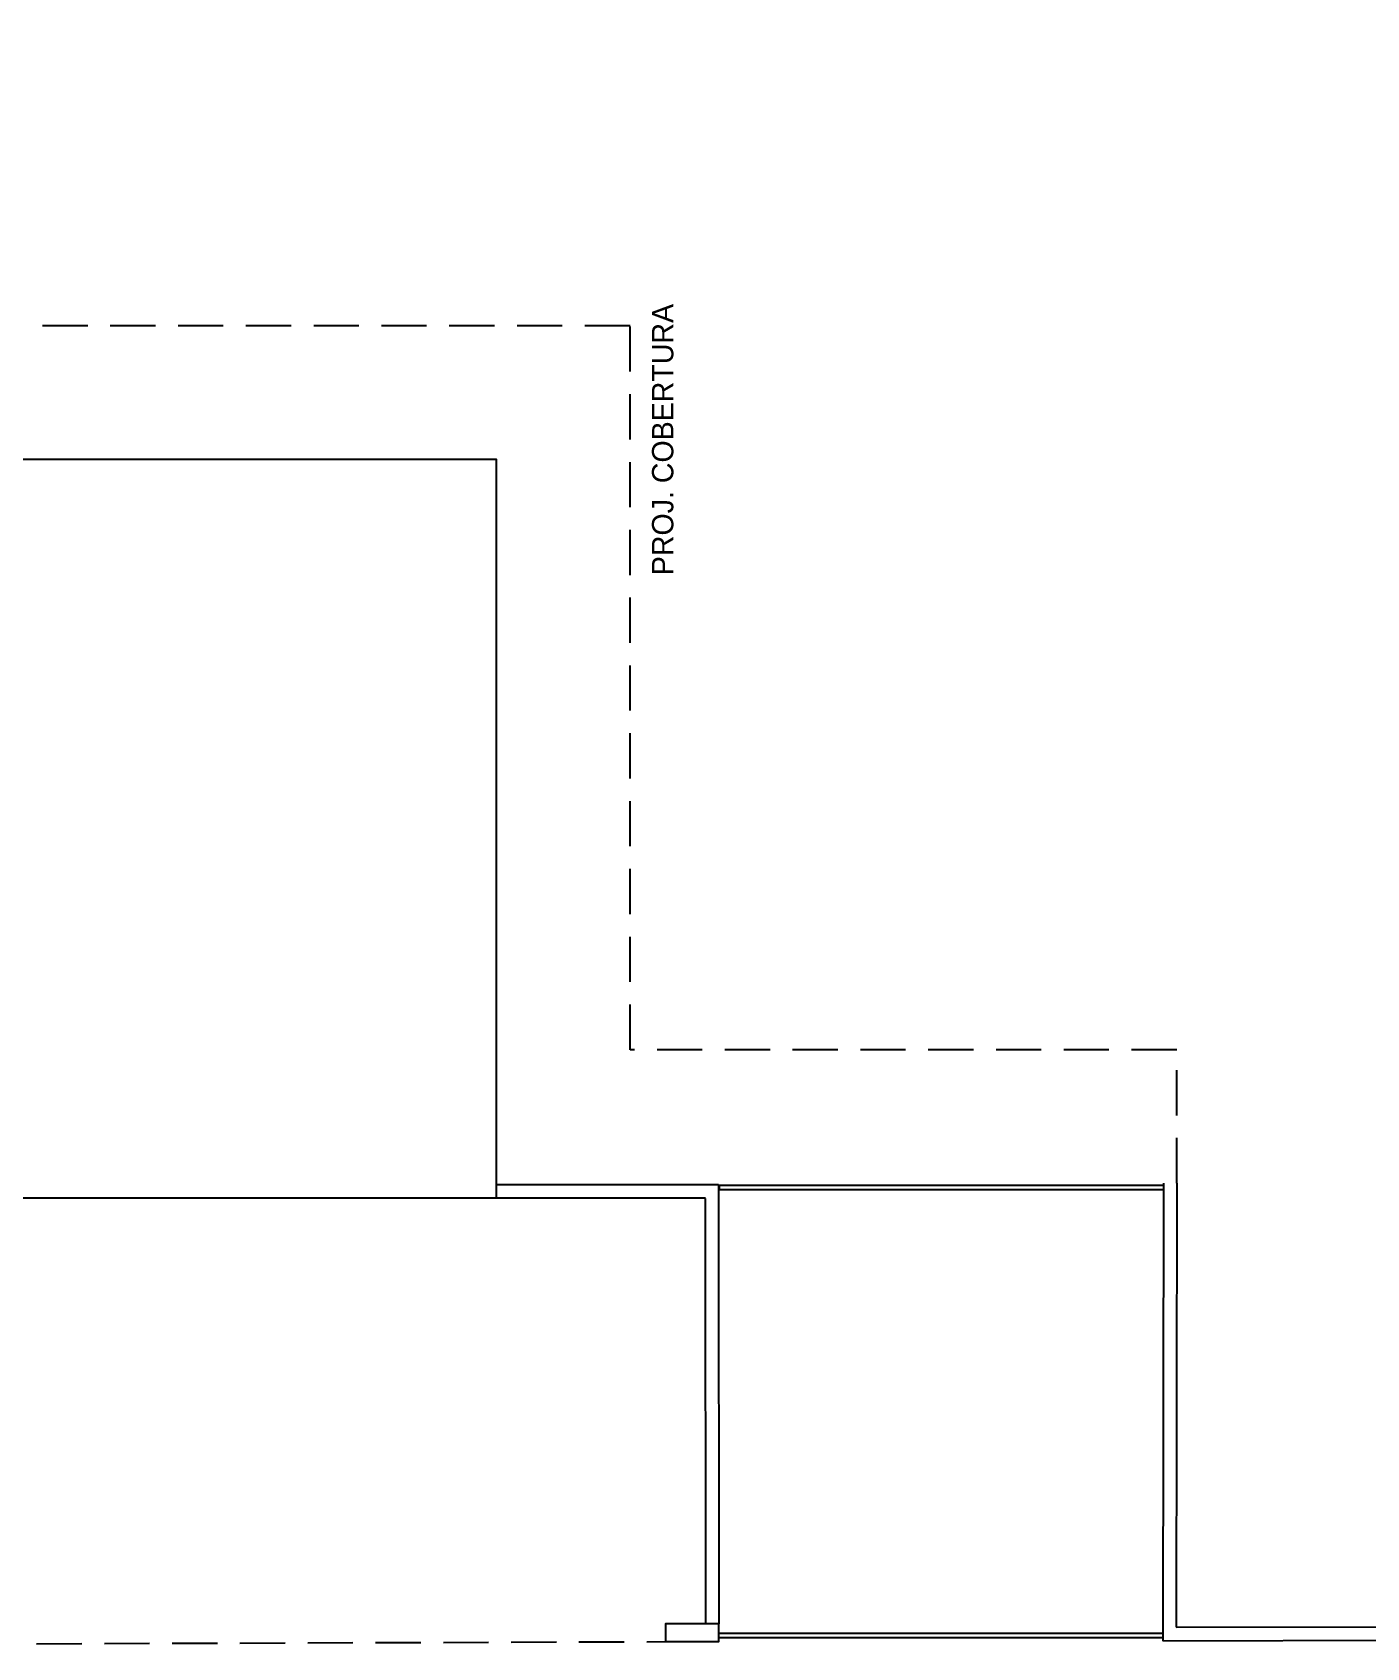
# Model space of a CAD drawing. Header units: centimetres. Extents: x 0 to 1099704, y -139216 to 99734.
# Drawn here: x 624380 to 625880, y -25074 to -23259 of the extents above; entities that cross this region are included whole.
import ezdxf

# ---------------------------------------------------------------- set-up
doc = ezdxf.new("R2010")
doc.units = ezdxf.units.CM
doc.header["$LTSCALE"] = 4
doc.linetypes.add('HIDDENX2', pattern=[19.05, 12.7, -6.35])
for name, color, linetype in [('0.1', 1, 'Continuous'), ('0.2', 2, 'Continuous'), ('0.6', 6, 'Continuous'), ('C-TEXTO-02', 2, 'Continuous')]:
    doc.layers.add(name, color=color, linetype=linetype)
doc.styles.add('Símbolos', font='ERASLGHT.TTF')

msp = doc.modelspace()

# ---------------------------------------------------------------- linework, layer by layer
at = {"layer": '0.1', "linetype": 'HIDDENX2'}
for points in [[(625666.948, -24552.358), (625666.948, -24402.358), (625052.365, -24402.358), (625052.365, -23588.972), (623997.365, -23588.972)], [(623012.365, -24568.972), (623013.747, -25074.456), (625092.339, -25067.653)]]:
    msp.add_lwpolyline(points, dxfattribs=at)
at = {"layer": '0.2'}
msp.add_lwpolyline([(623997.365, -23258.972), (623012.365, -23258.972), (623012.365, -24568.972), (624902.365, -24568.972), (624902.365, -23738.972), (623997.365, -23738.972), (623997.365, -23258.972)], dxfattribs=at)
for points in [[(625152.843, -24554.622), (625651.944, -24554.622), (625651.944, -24559.903), (625152.843, -24559.903)], [(625152.339, -25058.029), (625651.44, -25058.029), (625651.44, -25063.31), (625152.339, -25063.31)]]:
    msp.add_lwpolyline(points, close=True, dxfattribs=at)
at = {"layer": '0.6'}
for p, q in [((624902.365, -24553.972), (625151.947, -24553.972)), ((625151.947, -24553.972), (625152.339, -25047.653)), ((625651.948, -24552.389), (625651.434, -25066.582)), ((625666.948, -24552.404), (625666.449, -25051.55)), ((624902.365, -24568.972), (625137.365, -24568.972)), ((625136.931, -24569.573), (625137.171, -25047.653)), ((625152.279, -25052.621), (625152.339, -25052.621)), ((625666.449, -25051.55), (626672.632, -25049.454)), ((625137.181, -25067.653), (625137.181, -25067.653)), ((625651.434, -25066.582), (626672.663, -25064.454))]:
    msp.add_line(p, q, dxfattribs=at)
msp.add_lwpolyline([(625092.339, -25067.653), (625152.339, -25067.653), (625152.339, -25047.653), (625092.339, -25047.653)], close=True, dxfattribs=at)

# ---------------------------------------------------------------- next in the draw order: texts
at = {"layer": 'C-TEXTO-02', "insert": (625077.052, -23869.118), "char_height": 24, "width": 536.35929, "attachment_point": 1, "rotation": 90, "style": 'Símbolos', "bg_fill": 2}
msp.add_mtext('PROJ. COBERTURA', dxfattribs=at)

doc.saveas('drawing.dxf')
